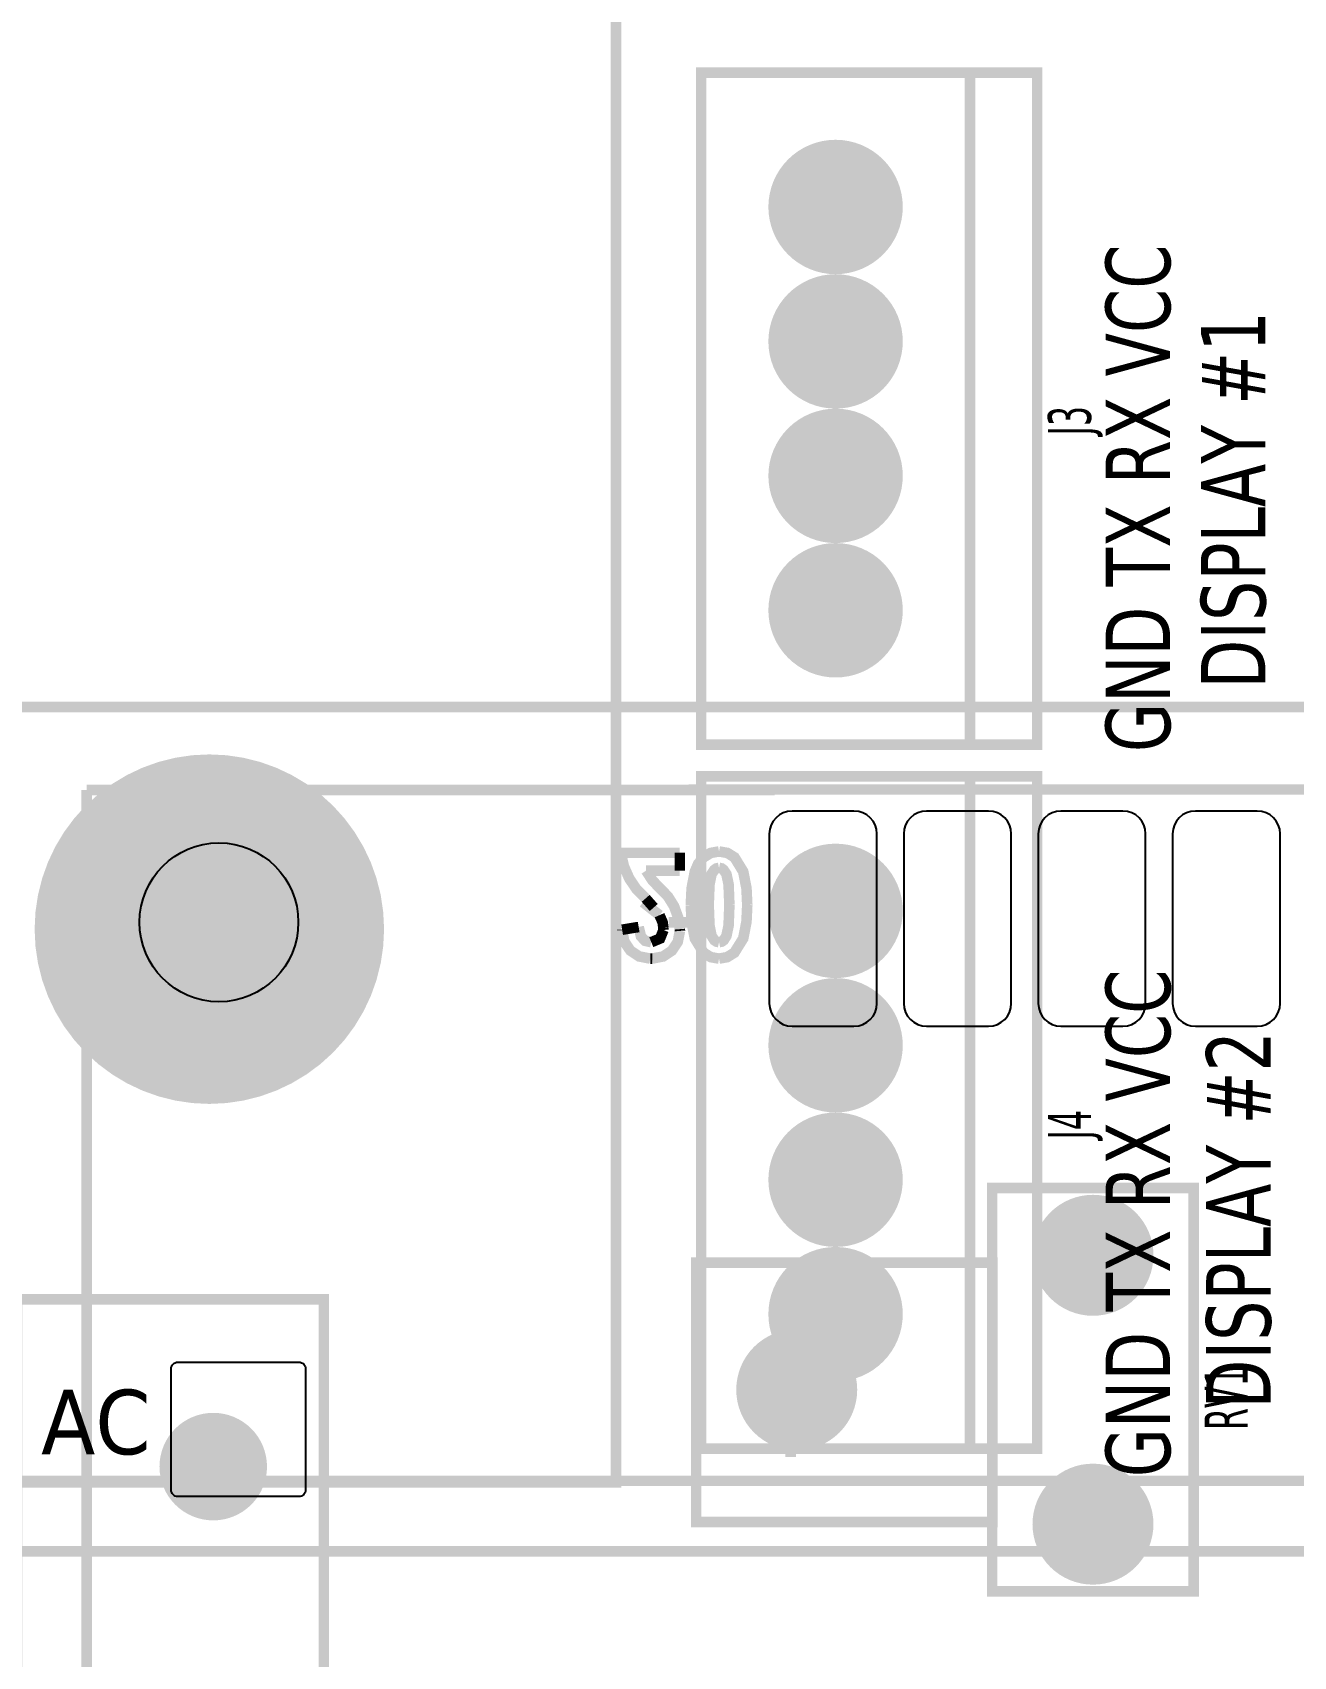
# Model space of a CAD drawing. Header units: millimetres. Extents: x 124 to 302, y 105 to 223.
# Drawn here: x 280.381 to 281.319, y 218.609 to 219.817 of the extents above; entities that cross this region are included whole.
import ezdxf

# ---------------------------------------------------------------- set-up
doc = ezdxf.new("R2010")
doc.units = ezdxf.units.MM
doc.layers.add('DESC', color=250, linetype='Continuous')
doc.styles.get("Standard").update_dxf_attribs({"font": 'tahoma.ttf'})

# ---------------------------------------------------------------- blocks, each defined once
blk = doc.blocks.new('EPAD')
at = {"const_width": 0.5}
blk.add_lwpolyline([(-0.25, 0, 1), (0.25, 0, 1)], format="xyb", close=True, dxfattribs=at)
blk = doc.blocks.new('PSOCB')
at = {"const_width": 0.00787}
for points in [[(129.8456, 111.181), (134.7196, 111.181), (134.7196, 114.0511), (129.8456, 114.0511), (129.8456, 111.181)], [(129.8456, 111.181), (134.7196, 111.181), (134.7196, 114.0511), (129.8456, 114.0511), (129.8456, 111.181)], [(129.8456, 111.181), (134.7196, 111.181), (134.7196, 114.0511), (129.8456, 114.0511), (129.8456, 111.181)], [(133.44, 113.9897), (131.34, 113.9897)], [(133.44, 113.9897), (131.34, 113.9897)], [(133.44, 113.9897), (131.34, 113.9897)], [(130.8921, 111.2334), (130.8921, 113.9893)], [(130.8921, 113.9893), (131.4039, 113.9893)], [(130.8921, 111.2334), (130.8921, 113.9893)], [(130.8921, 113.9893), (131.4039, 113.9893)], [(130.8921, 111.2334), (130.8921, 113.9893)], [(130.8921, 113.9893), (131.4039, 113.9893)], [(131.2895, 113.9426), (131.2918, 113.9326), (131.2958, 113.9235), (131.3012, 113.9155), (131.3081, 113.9087)], [(131.3334, 113.9426), (131.2895, 113.9426)], [(131.2895, 113.9426), (131.2918, 113.9326), (131.2958, 113.9235), (131.3012, 113.9155), (131.3081, 113.9087)], [(131.3334, 113.9426), (131.2895, 113.9426)], [(131.2895, 113.9426), (131.2918, 113.9326), (131.2958, 113.9235), (131.3012, 113.9155), (131.3081, 113.9087)], [(131.3334, 113.9426), (131.2895, 113.9426)], [(131.3334, 113.9293), (131.3334, 113.9426)], [(131.3334, 113.9293), (131.3334, 113.9426)], [(131.3334, 113.9293), (131.3334, 113.9426)], [(131.3626, 113.9436), (131.3564, 113.9425), (131.3511, 113.9392), (131.3471, 113.9344), (131.3446, 113.9286), (131.3422, 113.9162), (131.3416, 113.9036)], [(131.3626, 113.9436), (131.3564, 113.9425), (131.3511, 113.9392), (131.3471, 113.9344), (131.3446, 113.9286), (131.3422, 113.9162), (131.3416, 113.9036)], [(131.3626, 113.9436), (131.3564, 113.9425), (131.3511, 113.9392), (131.3471, 113.9344), (131.3446, 113.9286), (131.3422, 113.9162), (131.3416, 113.9036)], [(131.3836, 113.9038), (131.383, 113.9163), (131.3806, 113.9286), (131.3741, 113.9392), (131.3688, 113.9425), (131.3626, 113.9436)], [(131.3836, 113.9038), (131.383, 113.9163), (131.3806, 113.9286), (131.3741, 113.9392), (131.3688, 113.9425), (131.3626, 113.9436)], [(131.3836, 113.9038), (131.383, 113.9163), (131.3806, 113.9286), (131.3741, 113.9392), (131.3688, 113.9425), (131.3626, 113.9436)], [(131.3083, 113.9293), (131.3334, 113.9293)], [(131.3083, 113.9293), (131.313, 113.9221), (131.3186, 113.9162)], [(131.3083, 113.9293), (131.3334, 113.9293)], [(131.3083, 113.9293), (131.313, 113.9221), (131.3186, 113.9162)], [(131.3083, 113.9293), (131.3334, 113.9293)], [(131.3083, 113.9293), (131.313, 113.9221), (131.3186, 113.9162)], [(131.3549, 113.9038), (131.3555, 113.9192), (131.357, 113.9267), (131.3591, 113.9299), (131.3607, 113.931), (131.3626, 113.9314)], [(131.3549, 113.9038), (131.3555, 113.9192), (131.357, 113.9267), (131.3591, 113.9299), (131.3607, 113.931), (131.3626, 113.9314)], [(131.3549, 113.9038), (131.3555, 113.9192), (131.357, 113.9267), (131.3591, 113.9299), (131.3607, 113.931), (131.3626, 113.9314)], [(131.3626, 113.9314), (131.3645, 113.931), (131.366, 113.9299), (131.3681, 113.9267), (131.3697, 113.9192), (131.3703, 113.9038)], [(131.3626, 113.9314), (131.3645, 113.931), (131.366, 113.9299), (131.3681, 113.9267), (131.3697, 113.9192), (131.3703, 113.9038)], [(131.3626, 113.9314), (131.3645, 113.931), (131.366, 113.9299), (131.3681, 113.9267), (131.3697, 113.9192), (131.3703, 113.9038)], [(131.3061, 113.9058), (131.3183, 113.8962)], [(131.3061, 113.9058), (131.3183, 113.8962)], [(131.3061, 113.9058), (131.3183, 113.8962)], [(131.308, 113.9087), (131.314, 113.9019)], [(131.308, 113.9087), (131.314, 113.9019)], [(131.308, 113.9087), (131.314, 113.9019)], [(131.3334, 113.8858), (131.3321, 113.8947), (131.3291, 113.9029), (131.3246, 113.9101), (131.3186, 113.9162)], [(131.3334, 113.8858), (131.3321, 113.8947), (131.3291, 113.9029), (131.3246, 113.9101), (131.3186, 113.9162)], [(131.3334, 113.8858), (131.3321, 113.8947), (131.3291, 113.9029), (131.3246, 113.9101), (131.3186, 113.9162)], [(131.3183, 113.8962), (131.3206, 113.891), (131.3212, 113.8866)], [(131.3183, 113.8962), (131.3206, 113.891), (131.3212, 113.8866)], [(131.3183, 113.8962), (131.3206, 113.891), (131.3212, 113.8866)], [(131.3416, 113.9036), (131.3422, 113.8911), (131.3446, 113.8788), (131.3511, 113.8683), (131.3564, 113.865), (131.3626, 113.8639)], [(131.3416, 113.9036), (131.3422, 113.8911), (131.3446, 113.8788), (131.3511, 113.8683), (131.3564, 113.865), (131.3626, 113.8639)], [(131.3416, 113.9036), (131.3422, 113.8911), (131.3446, 113.8788), (131.3511, 113.8683), (131.3564, 113.865), (131.3626, 113.8639)], [(131.3626, 113.8761), (131.3607, 113.8765), (131.3591, 113.8776), (131.357, 113.8809), (131.3555, 113.8884), (131.3549, 113.9038)], [(131.3626, 113.8761), (131.3607, 113.8765), (131.3591, 113.8776), (131.357, 113.8809), (131.3555, 113.8884), (131.3549, 113.9038)], [(131.3626, 113.8761), (131.3607, 113.8765), (131.3591, 113.8776), (131.357, 113.8809), (131.3555, 113.8884), (131.3549, 113.9038)], [(131.3626, 113.8639), (131.3687, 113.865), (131.374, 113.8683), (131.3806, 113.8789), (131.383, 113.8912), (131.3836, 113.9038)], [(131.3626, 113.8639), (131.3687, 113.865), (131.374, 113.8683), (131.3806, 113.8789), (131.383, 113.8912), (131.3836, 113.9038)], [(131.3626, 113.8639), (131.3687, 113.865), (131.374, 113.8683), (131.3806, 113.8789), (131.383, 113.8912), (131.3836, 113.9038)], [(131.3703, 113.9038), (131.3697, 113.8884), (131.3681, 113.8808), (131.3661, 113.8776), (131.3645, 113.8765), (131.3626, 113.8761)], [(131.3703, 113.9038), (131.3697, 113.8884), (131.3681, 113.8808), (131.3661, 113.8776), (131.3645, 113.8765), (131.3626, 113.8761)], [(131.3703, 113.9038), (131.3697, 113.8884), (131.3681, 113.8808), (131.3661, 113.8776), (131.3645, 113.8765), (131.3626, 113.8761)], [(131.3028, 113.8874), (131.2905, 113.8854)], [(131.3028, 113.8874), (131.2905, 113.8854)], [(131.3028, 113.8874), (131.2905, 113.8854)], [(131.2905, 113.8849), (131.2905, 113.8853)], [(131.2905, 113.8849), (131.2905, 113.8853)], [(131.2905, 113.8849), (131.2905, 113.8853)], [(131.2905, 113.8849), (131.2921, 113.8766), (131.2966, 113.8699), (131.3032, 113.8655), (131.3115, 113.8639)], [(131.2905, 113.8849), (131.2921, 113.8766), (131.2966, 113.8699), (131.3032, 113.8655), (131.3115, 113.8639)], [(131.2905, 113.8849), (131.2921, 113.8766), (131.2966, 113.8699), (131.3032, 113.8655), (131.3115, 113.8639)], [(131.3122, 113.8761), (131.3077, 113.8771), (131.3045, 113.8804), (131.3028, 113.8874)], [(131.3122, 113.8761), (131.3077, 113.8771), (131.3045, 113.8804), (131.3028, 113.8874)], [(131.3122, 113.8761), (131.3077, 113.8771), (131.3045, 113.8804), (131.3028, 113.8874)], [(131.3213, 113.8852), (131.3187, 113.8788), (131.3122, 113.8761)], [(131.3213, 113.8852), (131.3187, 113.8788), (131.3122, 113.8761)], [(131.3213, 113.8852), (131.3187, 113.8788), (131.3122, 113.8761)], [(131.3335, 113.8845), (131.3319, 113.8764), (131.3275, 113.8698), (131.321, 113.8655), (131.3129, 113.8639)], [(131.3335, 113.8845), (131.3319, 113.8764), (131.3275, 113.8698), (131.321, 113.8655), (131.3129, 113.8639)], [(131.3335, 113.8845), (131.3319, 113.8764), (131.3275, 113.8698), (131.321, 113.8655), (131.3129, 113.8639)], [(131.3213, 113.8852), (131.3212, 113.8866)], [(131.3213, 113.8852), (131.3212, 113.8866)], [(131.3213, 113.8852), (131.3212, 113.8866)], [(131.3449, 113.8909), (131.3252, 113.8909)], [(131.3449, 113.8909), (131.3252, 113.8909)], [(131.3449, 113.8909), (131.3252, 113.8909)], [(131.3335, 113.8845), (131.3334, 113.8858)], [(131.3335, 113.8845), (131.3334, 113.8858)], [(131.3335, 113.8845), (131.3334, 113.8858)], [(131.3125, 113.8639), (131.3115, 113.8639)], [(131.3125, 113.8639), (131.3115, 113.8639)], [(131.3125, 113.8639), (131.3115, 113.8639)], [(131.3125, 113.8639), (131.3129, 113.8639)], [(131.3125, 113.8639), (131.3129, 113.8639)], [(131.3125, 113.8639), (131.3129, 113.8639)], [(131.5658, 113.3932), (131.7158, 113.3932), (131.7158, 113.6932), (131.5658, 113.6932), (131.5658, 113.3932)], [(131.5658, 113.3932), (131.7158, 113.3932), (131.7158, 113.6932), (131.5658, 113.6932), (131.5658, 113.3932)], [(131.5658, 113.3932), (131.7158, 113.3932), (131.7158, 113.6932), (131.5658, 113.6932), (131.5658, 113.3932)], [(131.3456, 113.4448), (131.566, 113.4448), (131.566, 113.6377), (131.3456, 113.6377), (131.3456, 113.4448)], [(131.3456, 113.4448), (131.566, 113.4448), (131.566, 113.6377), (131.3456, 113.6377), (131.3456, 113.4448)], [(131.3456, 113.4448), (131.566, 113.4448), (131.566, 113.6377), (131.3456, 113.6377), (131.3456, 113.4448)], [(130.8403, 112.6279), (131.0686, 112.6279), (131.0686, 113.6104), (130.8403, 113.6104), (130.8403, 112.6279)], [(130.8403, 112.6279), (131.0686, 112.6279), (131.0686, 113.6104), (130.8403, 113.6104), (130.8403, 112.6279)], [(130.8403, 112.6279), (131.0686, 112.6279), (131.0686, 113.6104), (130.8403, 113.6104), (130.8403, 112.6279)], [(131.4158, 113.4932), (131.4158, 113.5932)], [(131.4158, 113.4932), (131.4158, 113.5932)], [(131.4158, 113.4932), (131.4158, 113.5932)], [(131.1448, 111.2322), (132.2156, 111.2322), (132.2156, 113.2952), (131.1448, 113.2952), (131.1448, 111.2322)], [(131.1448, 111.2322), (132.2156, 111.2322), (132.2156, 113.2952), (131.1448, 113.2952), (131.1448, 111.2322)], [(131.1448, 111.2322), (132.2156, 111.2322), (132.2156, 113.2952), (131.1448, 113.2952), (131.1448, 111.2322)], [(132.279, 111.781), (132.529, 111.781), (132.529, 112.281), (132.279, 112.281), (132.279, 111.781)], [(132.279, 111.781), (132.529, 111.781), (132.529, 112.281), (132.279, 112.281), (132.279, 111.781)], [(132.279, 111.781), (132.529, 111.781), (132.529, 112.281), (132.279, 112.281), (132.279, 111.781)], [(132.479, 112.281), (132.479, 111.781)], [(132.479, 112.281), (132.479, 111.781)], [(132.479, 112.281), (132.479, 111.781)], [(132.279, 111.2574), (132.529, 111.2574), (132.529, 111.7574), (132.279, 111.7574), (132.279, 111.2574)], [(132.279, 111.2574), (132.529, 111.2574), (132.529, 111.7574), (132.279, 111.7574), (132.279, 111.2574)], [(132.279, 111.2574), (132.529, 111.2574), (132.529, 111.7574), (132.279, 111.7574), (132.279, 111.2574)], [(132.479, 111.7574), (132.479, 111.2574)], [(132.479, 111.7574), (132.479, 111.2574)], [(132.479, 111.7574), (132.479, 111.2574)], [(134.5535, 111.2334), (130.8921, 111.2334)], [(134.5535, 111.2334), (130.8921, 111.2334)], [(134.5535, 111.2334), (130.8921, 111.2334)]]:
    blk.add_lwpolyline(points, dxfattribs=at)
for points in [[(131.463, 113.9736), (131.417, 113.9736), (131.4136, 113.9733), (131.4104, 113.9723), (131.4075, 113.9708), (131.405, 113.9687), (131.4029, 113.9662), (131.4014, 113.9633), (131.4004, 113.9601), (131.4, 113.9566), (131.4, 113.8306), (131.4004, 113.8272), (131.4014, 113.8239), (131.4029, 113.821), (131.405, 113.8185), (131.4075, 113.8165), (131.4104, 113.8149), (131.4136, 113.814), (131.417, 113.8136), (131.463, 113.8136), (131.4665, 113.814), (131.4697, 113.8149), (131.4726, 113.8165), (131.4751, 113.8185), (131.4772, 113.821), (131.4787, 113.8239), (131.4797, 113.8272), (131.48, 113.8306), (131.48, 113.9566), (131.4797, 113.9601), (131.4787, 113.9633), (131.4772, 113.9662), (131.4751, 113.9687), (131.4726, 113.9708), (131.4697, 113.9723), (131.4665, 113.9733), (131.463, 113.9736)], [(131.563, 113.9736), (131.517, 113.9736), (131.5136, 113.9733), (131.5104, 113.9723), (131.5075, 113.9708), (131.505, 113.9687), (131.5029, 113.9662), (131.5014, 113.9633), (131.5004, 113.9601), (131.5, 113.9566), (131.5, 113.8306), (131.5004, 113.8272), (131.5014, 113.8239), (131.5029, 113.821), (131.505, 113.8185), (131.5075, 113.8165), (131.5104, 113.8149), (131.5136, 113.814), (131.517, 113.8136), (131.563, 113.8136), (131.5665, 113.814), (131.5697, 113.8149), (131.5726, 113.8165), (131.5751, 113.8185), (131.5772, 113.821), (131.5787, 113.8239), (131.5797, 113.8272), (131.58, 113.8306), (131.58, 113.9566), (131.5797, 113.9601), (131.5787, 113.9633), (131.5772, 113.9662), (131.5751, 113.9687), (131.5726, 113.9708), (131.5697, 113.9723), (131.5665, 113.9733), (131.563, 113.9736)], [(131.663, 113.9736), (131.617, 113.9736), (131.6136, 113.9733), (131.6104, 113.9723), (131.6075, 113.9708), (131.605, 113.9687), (131.6029, 113.9662), (131.6014, 113.9633), (131.6004, 113.9601), (131.6, 113.9566), (131.6, 113.8306), (131.6004, 113.8272), (131.6014, 113.8239), (131.6029, 113.821), (131.605, 113.8185), (131.6075, 113.8165), (131.6104, 113.8149), (131.6136, 113.814), (131.617, 113.8136), (131.663, 113.8136), (131.6665, 113.814), (131.6697, 113.8149), (131.6726, 113.8165), (131.6751, 113.8185), (131.6772, 113.821), (131.6787, 113.8239), (131.6797, 113.8272), (131.68, 113.8306), (131.68, 113.9566), (131.6797, 113.9601), (131.6787, 113.9633), (131.6772, 113.9662), (131.6751, 113.9687), (131.6726, 113.9708), (131.6697, 113.9723), (131.6665, 113.9733), (131.663, 113.9736)], [(131.763, 113.9736), (131.717, 113.9736), (131.7136, 113.9733), (131.7104, 113.9723), (131.7075, 113.9708), (131.705, 113.9687), (131.7029, 113.9662), (131.7014, 113.9633), (131.7004, 113.9601), (131.7, 113.9566), (131.7, 113.8306), (131.7004, 113.8272), (131.7014, 113.8239), (131.7029, 113.821), (131.705, 113.8185), (131.7075, 113.8165), (131.7104, 113.8149), (131.7136, 113.814), (131.717, 113.8136), (131.763, 113.8136), (131.7665, 113.814), (131.7697, 113.8149), (131.7726, 113.8165), (131.7751, 113.8185), (131.7772, 113.821), (131.7787, 113.8239), (131.7797, 113.8272), (131.78, 113.8306), (131.78, 113.9566), (131.7797, 113.9601), (131.7787, 113.9633), (131.7772, 113.9662), (131.7751, 113.9687), (131.7726, 113.9708), (131.7697, 113.9723), (131.7665, 113.9733), (131.763, 113.9736)], [(130.955, 113.4687), (130.955, 113.5587), (130.9551, 113.5597), (130.9554, 113.5607), (130.9558, 113.5615), (130.9564, 113.5623), (130.9572, 113.5629), (130.958, 113.5633), (130.959, 113.5636), (130.96, 113.5637), (131.05, 113.5637), (131.051, 113.5636), (131.052, 113.5633), (131.0528, 113.5629), (131.0536, 113.5623), (131.0542, 113.5615), (131.0546, 113.5607), (131.0549, 113.5597), (131.055, 113.5587), (131.055, 113.4687), (131.0549, 113.4677), (131.0546, 113.4667), (131.0542, 113.4659), (131.0536, 113.4652), (131.0528, 113.4645), (131.052, 113.4641), (131.051, 113.4638), (131.05, 113.4637), (130.96, 113.4637), (130.959, 113.4638), (130.958, 113.4641), (130.9572, 113.4645), (130.9564, 113.4652), (130.9558, 113.4659), (130.9554, 113.4667), (130.9551, 113.4677), (130.955, 113.4687)]]:
    blk.add_lwpolyline(points, close=True)
blk.add_circle((130.9905, 113.8909), 0.0591)
blk.add_circle((130.9905, 113.8909), 0.0591)
blk.add_circle((130.9905, 113.8909), 0.0591)
for p, xscale, yscale in [((130.9834, 113.8858), 0.26, 0.26), ((131.6408, 113.6432), 0.09, 0.09), ((131.4204, 113.5432), 0.09, 0.09), ((131.6408, 113.4432), 0.09, 0.09), ((132.379, 112.181), 0.1, 0.1), ((132.379, 112.081), 0.1, 0.1), ((132.379, 111.981), 0.1, 0.1), ((132.379, 111.881), 0.1, 0.1), ((132.379, 111.6574), 0.1, 0.1), ((132.379, 111.5574), 0.1, 0.1), ((132.379, 111.4574), 0.1, 0.1), ((132.379, 111.3574), 0.1, 0.1), ((131.916, 111.244), 0.08, 0.08)]:
    blk.add_blockref('EPAD', p, dxfattribs=dict(xscale=xscale, yscale=yscale))
for s, height, width, p in [('RV1', 0.032, 0.625, (131.7558, 113.5132)), ('RV1', 0.032, 0.625, (131.7558, 113.5132)), ('RV1', 0.032, 0.625, (131.7558, 113.5132)), ('GND TX RX VCC', 0.048, 0.833333, (132.6279, 111.7755)), ('GND TX RX VCC', 0.048, 0.833333, (132.6279, 111.7755)), ('GND TX RX VCC', 0.048, 0.833333, (132.6279, 111.7755)), ('DISPLAY #1', 0.048, 0.833333, (132.6988, 111.8228)), ('DISPLAY #1', 0.048, 0.833333, (132.6988, 111.8228)), ('DISPLAY #1', 0.048, 0.833333, (132.6988, 111.8228)), ('J3', 0.032, 0.625, (132.569, 112.011)), ('J3', 0.032, 0.625, (132.569, 112.011)), ('J3', 0.032, 0.625, (132.569, 112.011)), ('GND TX RX VCC', 0.048, 0.833333, (132.6279, 111.2361)), ('GND TX RX VCC', 0.048, 0.833333, (132.6279, 111.2361)), ('GND TX RX VCC', 0.048, 0.833333, (132.6279, 111.2361)), ('DISPLAY #2', 0.048, 0.833333, (132.7027, 111.2873)), ('DISPLAY #2', 0.048, 0.833333, (132.7027, 111.2873)), ('DISPLAY #2', 0.048, 0.833333, (132.7027, 111.2873)), ('J4', 0.032, 0.625, (132.569, 111.4874)), ('J4', 0.032, 0.625, (132.569, 111.4874)), ('J4', 0.032, 0.625, (132.569, 111.4874))]:
    blk.add_text(s, height=height, rotation=90, dxfattribs=dict(width=width)).set_placement(p)
at = {"width": 1.041667}
blk.add_text('AC', height=0.048, dxfattribs=at).set_placement((130.8582, 113.4952))
blk.add_text('AC', height=0.048, dxfattribs=at).set_placement((130.8582, 113.4952))
blk.add_text('AC', height=0.048, dxfattribs=at).set_placement((130.8582, 113.4952))

msp = doc.modelspace()

# ---------------------------------------------------------------- block references
at = {"layer": 'DESC'}
for p in [(148.5992, 107.5062), (149.5289, 105.2642)]:
    msp.add_blockref('PSOCB', p, dxfattribs=at)

doc.saveas('drawing.dxf')
